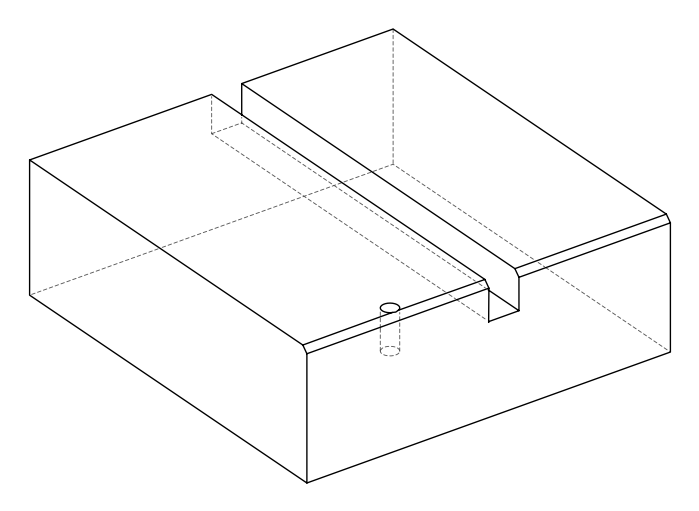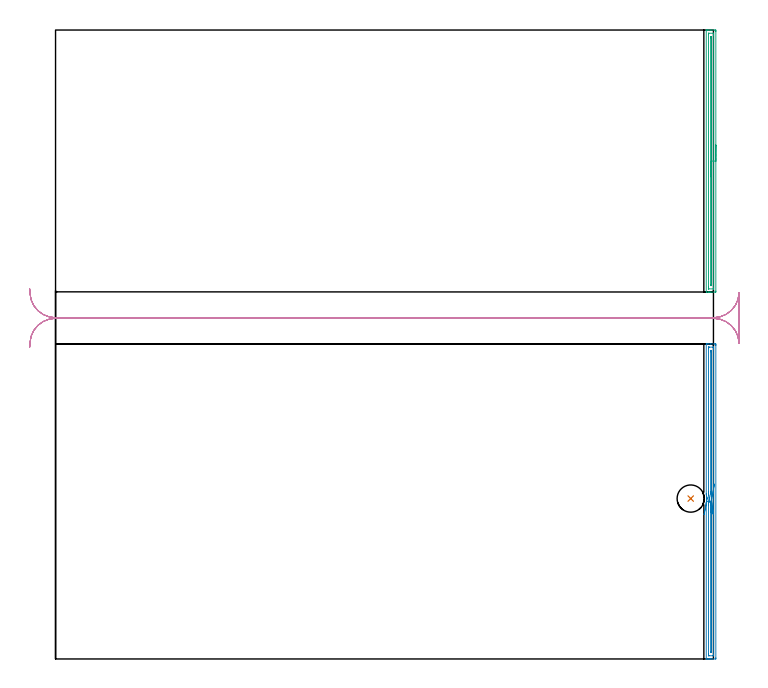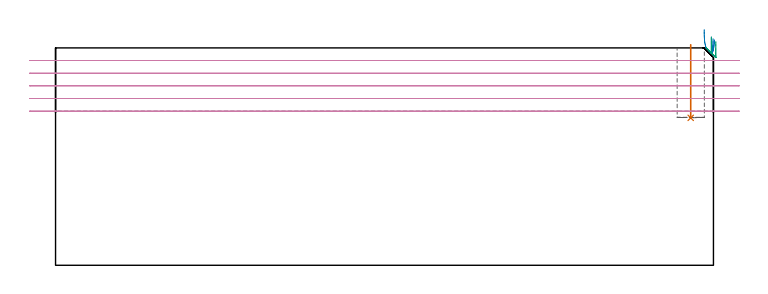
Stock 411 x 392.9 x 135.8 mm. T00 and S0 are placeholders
(PLAN: 4 operations, 2 tool changes, 18.9 min)
(1 INDEXABLE_INSERT_DRILL_BLIND_HOLE_FROM_SOLID | STEP1POCKET | NXT0302_005 | 0.18 min | 9853 mm3)
(2 AREA_MILL | FG_CHAMFER_SURFACE | UGT0205_001 | 4.98 min | 3613 mm3)
(3 AREA_MILL_1 | FG_CHAMFER_SURFACE_1 | UGT0205_001 | 4.08 min | 3017 mm3)
(4 MILL_RECTANGULAR_SLOT | SLOT_RECTANGULAR | UGT0201_004 | Follow Part, ap 8, ae 75% | 9.65 min | 525988 mm3)
(TOOL NXT0302_005 | Index. Insert Drill 17mm [880-D1700L20-05] | D17 PA176 FL85 Z2)
(TOOL UGT0205_001 | Chamfer Mill 20 x 3 x 45 deg. | D20 FL50 Z2)
(TOOL UGT0201_004 | End Mill 32 mm | D32 FL53 Z6)
(OP 1 INDEXABLE_INSERT_DRILL_BLIND_HOLE_FROM_SOLID)
G17 G21 G94 G90
T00 M6
G54
G17 G0 G90 X396.8 Y100.2 S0 M3
G43 Z145.8 H1
G94 G81 G98 Z92.1 F250. R137.8
G80
M5
M2
(OP 2 AREA_MILL)
G17 G21 G94 G90
T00 M6
G54
G17 G0 G90 X405.232 Y90.54 S1061 M3
G43 Z147.263 H0
G94 G1 X405.209 Y90.419 Z146.399 F250.
X405.2 Y90.373 Z145.528
X405.206 Y90.402 Z144.656
X405.225 Y90.506 Z143.79
X405.258 Y90.683 Z142.936
X405.305 Y90.932 Z142.102
X405.365 Y91.253 Z141.293
X405.437 Y91.641 Z140.515
X405.522 Y92.095 Z139.774
X405.618 Y92.61 Z139.077
X405.725 Y93.183 Z138.428
X405.842 Y93.809 Z137.832
X405.968 Y94.484 Z137.294
X406.102 Y95.203 Z136.818
X406.244 Y95.959 Z136.407
X406.391 Y96.748 Z136.065
X406.543 Y97.564 Z135.795
X406.699 Y98.399 Z135.597
X406.783 Y98.846 Z135.512
X406.844 Y99.292 Z135.454
X406.876 Y99.69 Z135.421
X406.88 Y99.738 Z135.416
X406.899 Y100.184 Z135.398
X406.896 Y100.245 Z135.396
X406.895 Y100.25
X406.888 Y100.332 Z135.397
X406.885 Y100.416 Z135.401
X406.884 Y100.467 Z135.404
X406.881 Y100.631 Z135.413
X406.872 Y100.766 Z135.426
X406.859 Y100.937 Z135.44
X406.848 Y101.077 Z135.45
X406.788 Y101.523 Z135.507
X406.706 Y101.97 Z135.59
X406.603 Y102.415 Z135.692
X406.543 Y102.658 Z135.752
X406.542 Y102.661
X406.512 Y102.801 Z135.775
X406.509 Y103.165 Z135.789
Y103.167
X406.5 Y196.633 Z135.8
X406.502 Y196.79 Z135.788
X406.638 Y196.798 Z135.654
X406.779 Y196.8 Z135.521
X407.093 Z135.206
X407.748 Z134.546
X408.952 Z133.345
X409.5 Z132.794
X411.853 Z130.443
X412.127 Y196.797 Z130.169
X412.492 Y196.79 Z129.804
X412.497 Y196.563 Z129.801
X412.5 Y196.186 Z129.8
Y195.807
Y0.614
X412.497 Y0.237 Z129.801
X412.492 Y0.01 Z129.804
X412.127 Y0. Z130.169
X409.5 Z132.794
X408.952 Z133.345
X408.624 Z133.672
X408.076 Z134.22
X407.748 Z134.546
X406.779 Z135.521
X406.638 Y0.002 Z135.654
X406.502 Y0.01 Z135.788
X406.5 Y0.167 Z135.8
X406.502 Y97.095 Z135.797
X406.504 Y97.568 Z135.782
X406.55 Y97.776 Z135.746
Y97.778
X406.699 Y98.399 Z135.597
X406.766 Y98.387 Z135.534
X408.108 Y98.138 Z134.192
X408.161 Y98.426 Z134.139
X408.218 Y98.846 Z134.082
X408.256 Y99.222 Z134.044
X408.291 Y99.74 Z134.009
X408.305 Y100.065 Z133.995
X408.293 Y100.633 Z134.007
X408.271 Y100.992 Z134.029
X408.221 Y101.526 Z134.079
X408.157 Y102.002 Z134.143
X408.079 Y102.419 Z134.221
X407.934 Y103.122 Z134.366
X407.931 Y103.312 Z134.369
X407.925 Y104.025 Z134.375
X407.924 Y104.205 Z134.376
X407.915 Y194.231 Z134.385
X407.916 Y194.4 Z134.384
X407.92 Y194.761 Z134.38
X407.921 Y194.779 Z134.379
X407.93 Y194.79 Z134.37
X407.997 Y194.794 Z134.303
X408.102 Y194.798 Z134.198
X408.233 Y194.8 Z134.067
X408.624 Z133.676
X410.376 Z131.924
X410.86 Y194.799 Z131.44
X411.025 Y194.795 Z131.275
X411.055 Y194.792 Z131.245
X411.079 Y194.787 Z131.221
X411.08 Y194.75 Z131.22
X411.084 Y194.571 Z131.216
X411.085 Y194.4 Z131.215
X411.086 Y193.676 Z131.214
Y2.569
X411.085 Y2.4 Z131.215
X411.08 Y2.039 Z131.22
X411.079 Y2.021 Z131.221
X411.07 Y2.01 Z131.23
X411.003 Y2.006 Z131.297
X410.898 Y2.002 Z131.402
X410.767 Y2. Z131.533
X410.376 Z131.924
X408.624 Z133.676
X408.14 Y2.001 Z134.16
X407.975 Y2.005 Z134.325
X407.945 Y2.008 Z134.355
X407.921 Y2.013 Z134.379
X407.92 Y2.05 Z134.38
X407.916 Y2.229 Z134.384
X407.915 Y2.4 Z134.385
X407.914 Y3.123 Z134.386
X407.917 Y96.167 Z134.383
X407.918 Y96.887 Z134.382
X407.921 Y97.06 Z134.379
X407.924 Y97.239 Z134.376
X408.073 Y97.953 Z134.227
X408.108 Y98.138 Z134.192
X409.528 Y97.879 Z132.772
X409.535 Y97.918 Z132.765
X409.541 Y97.953 Z132.759
X409.574 Y98.202 Z132.726
X409.638 Y98.706 Z132.662
X409.657 Y98.846 Z132.643
X409.659 Y98.855 Z132.641
X409.664 Y98.846 Z132.636
X409.671 Y98.692 Z132.629
Y98.672
Y4.904
X409.667 Y4.186 Z132.633
X409.664 Y4.018 Z132.636
X409.5 Y4.01 Z132.8
X409.335 Y4.02 Z132.965
X409.331 Y4.186 Z132.969
X409.329 Y4.36 Z132.971
X409.331 Y96.339 Z132.969
X409.335 Y96.7 Z132.965
X409.338 Y96.879 Z132.962
X409.369 Y97.06 Z132.931
X409.39 Y97.172 Z132.91
X409.5 Y97.725 Z132.8
X409.528 Y97.879 Z132.772
X409.683 Y98.73 Z132.655
X409.84 Y99.587 Z132.615
X409.996 Y100.445 Z132.65
X410.151 Y101.296 Z132.762
X410.304 Y102.134 Z132.948
X410.453 Y102.954 Z133.208
X410.598 Y103.747 Z133.539
X410.737 Y104.51 Z133.94
X410.869 Y105.235 Z134.406
X410.994 Y105.917 Z134.935
X411.11 Y106.552 Z135.523
X411.216 Y107.134 Z136.164
X411.311 Y107.658 Z136.855
X411.396 Y108.121 Z137.589
X411.468 Y108.52 Z138.362
X411.529 Y108.851 Z139.167
X411.576 Y109.111 Z139.998
X411.611 Y109.299 Z140.849
G0 X410.757 Y90.466 Z141.592
G1 X410.745 Y90.589 Z140.728
X410.725 Y90.787 Z139.879
X410.698 Y91.058 Z139.05
X410.664 Y91.399 Z138.248
X410.623 Y91.809 Z137.479
X410.576 Y92.284 Z136.749
X410.523 Y92.82 Z136.063
X410.463 Y93.414 Z135.426
X410.399 Y94.061 Z134.845
X410.329 Y94.756 Z134.322
X410.256 Y95.493 Z133.862
X410.179 Y96.268 Z133.468
X410.098 Y97.074 Z133.143
X410.015 Y97.905 Z132.891
X409.93 Y98.754 Z132.712
X409.844 Y99.616 Z132.608
X409.758 Y100.484 Z132.58
X409.671 Y101.351 Z132.629
X409.654 Y101.526 Z132.646
X409.644 Y101.618 Z132.656
X409.554 Y102.364 Z132.746
X409.545 Y102.419 Z132.755
X409.5 Y102.677 Z132.8
X409.375 Y103.312 Z132.925
X409.345 Y103.469 Z132.955
X409.339 Y104.205 Z132.961
X409.338 Y104.369 Z132.962
X409.329 Y191.895 Z132.971
X409.333 Y192.614 Z132.967
X409.336 Y192.782 Z132.964
X409.5 Y192.79 Z132.8
X409.665 Y192.78 Z132.635
X409.669 Y192.614 Z132.631
X409.671 Y192.44 Z132.629
Y101.351
Y100.479 Z132.667
X409.67 Y99.614 Z132.782
Y98.763 Z132.971
X409.669 Y97.931 Z133.234
Y97.125 Z133.568
X409.668 Y96.352 Z133.972
Y95.616 Z134.441
X409.667 Y94.924 Z134.972
Y94.282 Z135.562
Y93.693 Z136.206
X409.666 Y93.162 Z136.898
Y92.694 Z137.634
Y92.291 Z138.408
X409.665 Y91.958 Z139.214
Y91.696 Z140.047
Y91.508 Z140.898
Y91.395 Z141.763
Y91.357 Z142.635
G0 Z145.8
M5
M2
(OP 3 AREA_MILL_1)
G17 G21 G94 G90
T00 M6
G54
G17 G0 G90 X412.5 Y321.05 S1061 M3
G43 Z145.8 H0
Z139.8
G94 G1 Y321.012 Z138.928 F250.
Y320.898 Z138.064
Y320.709 Z137.212
Y320.447 Z136.38
Y320.113 Z135.574
Y319.71 Z134.8
Y319.242 Z134.064
Y318.71 Z133.372
Y318.121 Z132.729
Y317.478 Z132.14
Y316.786 Z131.608
Y316.05 Z131.14
Y315.276 Z130.737
Y314.47 Z130.403
Y313.638 Z130.141
Y312.787 Z129.952
Y311.922 Z129.838
Y311.05 Z129.8
Y229.81
X412.497 Y229.433 Z129.801
X412.492 Y229.21 Z129.804
X412.127 Y229.2 Z130.169
X409.5 Z132.794
X408.944 Z133.352
X408.624 Z133.672
X408.069 Z134.227
X407.748 Z134.546
X406.772 Z135.527
X406.635 Y229.202 Z135.657
X406.502 Y229.21 Z135.788
X406.5 Y229.363 Z135.8
Y392.737
X406.502 Y392.89 Z135.788
X406.635 Y392.898 Z135.657
X406.772 Y392.9 Z135.527
X407.108 Z135.192
X407.748 Z134.546
X408.944 Z133.352
X409.5 Z132.794
X411.85 Z130.446
X412.127 Y392.897 Z130.169
X412.492 Y392.89 Z129.804
X412.497 Y392.667 Z129.801
X412.5 Y392.29 Z129.8
Y391.911
Y311.05
X411.086 Z131.214
X411.085 Y231.595 Z131.215
X411.081 Y231.234 Z131.219
X411.079 Y231.218 Z131.221
X411.063 Y231.21 Z131.237
X410.996 Y231.205 Z131.304
X410.893 Y231.201 Z131.407
X408.136 Y231.2 Z134.164
X407.974 Y231.203 Z134.326
X407.945 Y231.206 Z134.355
X407.921 Y231.212 Z134.379
X407.919 Y231.248 Z134.381
X407.915 Y231.425 Z134.385
X407.914 Y231.595 Z134.386
Y232.319
X407.915 Y390.505 Z134.385
X407.919 Y390.866 Z134.381
X407.921 Y390.882 Z134.379
X407.937 Y390.89 Z134.363
X408.004 Y390.895 Z134.296
X408.107 Y390.899 Z134.193
X410.864 Y390.9 Z131.436
X411.026 Y390.897 Z131.274
X411.055 Y390.894 Z131.245
X411.079 Y390.888 Z131.221
X411.081 Y390.852 Z131.219
X411.085 Y390.675 Z131.215
X411.086 Y390.505 Z131.214
Y389.781
Y311.05
X409.672 Z132.628
X409.671 Y234.099 Z132.629
X409.667 Y233.381 Z132.633
X409.664 Y233.213 Z132.636
X409.5 Y233.21 Z132.8
X409.335 Y233.216 Z132.965
X409.331 Y233.381 Z132.969
X409.329 Y233.555 Z132.971
Y388.001
X409.333 Y388.719 Z132.967
X409.336 Y388.887 Z132.964
X409.5 Y388.89 Z132.8
X409.665 Y388.884 Z132.635
X409.669 Y388.719 Z132.631
X409.671 Y388.545 Z132.629
X409.672 Y311.05 Z132.628
Y310.178 Z132.667
Y309.314 Z132.78
Y308.462 Z132.969
Y307.63 Z133.232
Y306.824 Z133.565
Y306.05 Z133.968
Y305.314 Z134.437
Y304.622 Z134.968
Y303.979 Z135.557
Y303.39 Z136.201
Y302.859 Z136.893
Y302.39 Z137.628
Y301.987 Z138.402
Y301.653 Z139.208
Y301.391 Z140.04
Y301.202 Z140.892
Y301.088 Z141.757
Y301.05 Z142.628
G0 Z145.8
M5
M2
(OP 4 MILL_RECTANGULAR_SLOT)
G17 G21 G94 G90
T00 M6
G54
G17 G0 G90 X-16.154 Y194.785 S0 M3
G43 Z145.918 H0
Z127.9
G94 G1 X-15.97 Y197.779 F250.
G2 X0. Y212.8 R16. F500.
G1 X411.
G2 X426.99 Y197.366 R16.
G1 X427.
Y228.634
X426.99
G2 X411. Y213.2 R16.
G1 X0.
G2 X-15.97 Y228.221 R16.
G1 X-16.154 Y231.215 F250.
G0 Y194.785 Z120.
G1 X-15.97 Y197.779
G2 X0. Y212.8 R16. F500.
G1 X411.
G2 X426.99 Y197.366 R16.
G1 X427.
Y228.634
X426.99
G2 X411. Y213.2 R16.
G1 X0.
G2 X-15.97 Y228.221 R16.
G1 X-16.154 Y231.215 F250.
G0 Y194.785 Z112.1
G1 X-15.97 Y197.779
G2 X0. Y212.8 R16. F500.
G1 X411.
G2 X426.99 Y197.366 R16.
G1 X427.
Y228.634
X426.99
G2 X411. Y213.2 R16.
G1 X0.
G2 X-15.97 Y228.221 R16.
G1 X-16.154 Y231.215 F250.
G0 Y194.785 Z104.2
G1 X-15.97 Y197.779
G2 X0. Y212.8 R16. F500.
G1 X411.
G2 X426.99 Y197.366 R16.
G1 X427.
Y228.634
X426.99
G2 X411. Y213.2 R16.
G1 X0.
G2 X-15.97 Y228.221 R16.
G1 X-16.154 Y231.215 F250.
G0 Y194.785 Z96.3
G1 X-15.97 Y197.779
G2 X0. Y212.8 R16. F500.
G1 X411.
G2 X426.99 Y197.366 R16.
G1 X427.
Y228.634
X426.99
G2 X411. Y213.2 R16.
G1 X0.
G2 X-15.97 Y228.221 R16.
G1 X-16.154 Y231.215 F250.
G0 Z145.918
M5
M2
